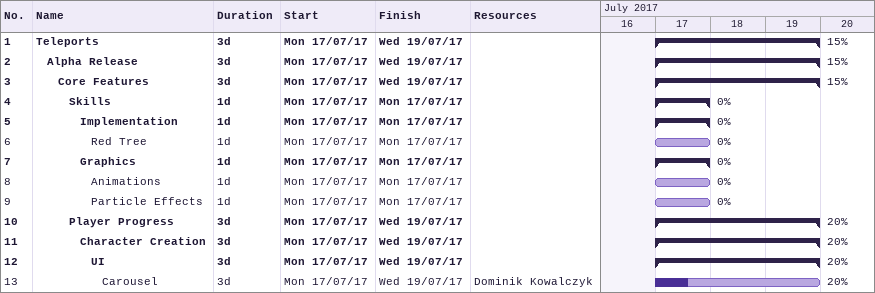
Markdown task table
| ID | Level | Task | Duration | Start | Finish | Resources | % complete |
|---|---|---|---|---|---|---|---|
| 1 | 1 | **Teleports** | 3d | 2017-07-17 | 2017-07-19 |  | 15 |
| 2 | 2 | **Alpha Release** | 3d | 2017-07-17 | 2017-07-19 |  | 15 |
| 3 | 3 | **Core Features** | 3d | 2017-07-17 | 2017-07-19 |  | 15 |
| 4 | 4 | **Skills** | 1d | 2017-07-17 | 2017-07-17 |  | 0 |
| 5 | 5 | **Implementation** | 1d | 2017-07-17 | 2017-07-17 |  | 0 |
| 6 | 6 | Red Tree | 1d | 2017-07-17 | 2017-07-17 |  | 0 |
| 7 | 5 | **Graphics** | 1d | 2017-07-17 | 2017-07-17 |  | 0 |
| 8 | 6 | Animations | 1d | 2017-07-17 | 2017-07-17 |  | 0 |
| 9 | 6 | Particle Effects | 1d | 2017-07-17 | 2017-07-17 |  | 0 |
| 10 | 4 | **Player Progress** | 3d | 2017-07-17 | 2017-07-19 |  | 20 |
| 11 | 5 | **Character Creation** | 3d | 2017-07-17 | 2017-07-19 |  | 20 |
| 12 | 6 | **UI** | 3d | 2017-07-17 | 2017-07-19 |  | 20 |
| 13 | 7 | Carousel | 3d | 2017-07-17 | 2017-07-19 | Dominik Kowalczyk | 20 |
